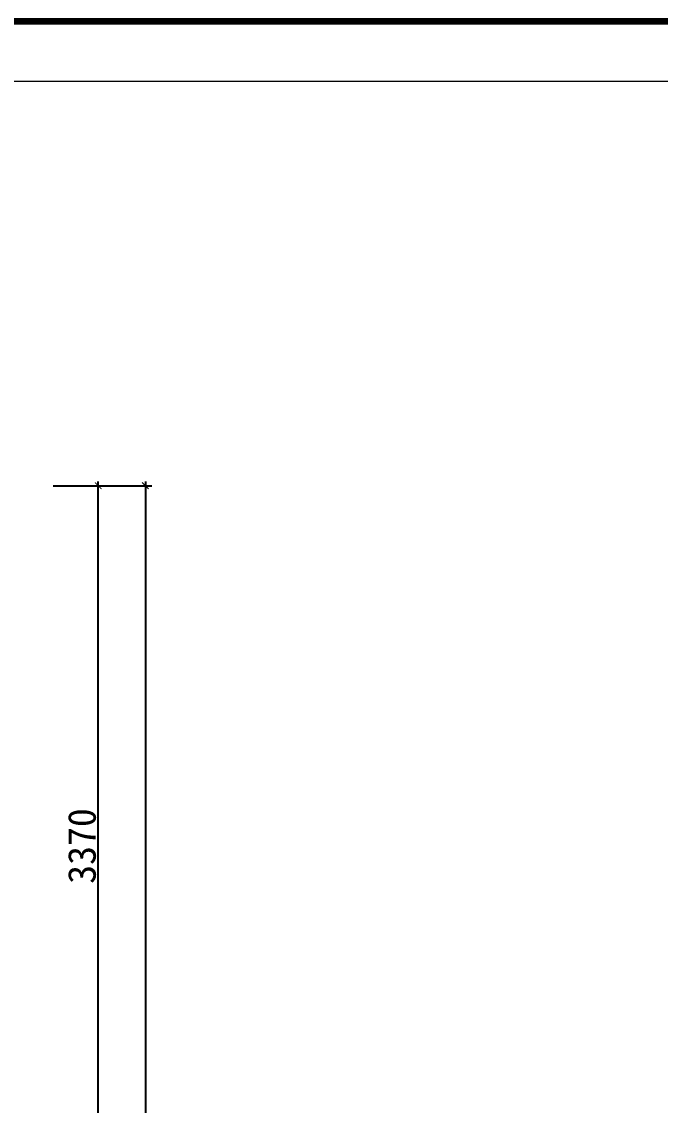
# Model space of a CAD drawing. Header units: millimetres. Extents: x 44393 to 91220, y 25301 to 41858.
# Drawn here: x 85253 to 88236, y 36790 to 41858 of the extents above; entities that cross this region are included whole.
import ezdxf

# ---------------------------------------------------------------- set-up
doc = ezdxf.new("R2010")
doc.units = ezdxf.units.MM
doc.layers.add('图框', color=165, linetype='Continuous', lineweight=0)
doc.styles.add('黑体', font='simhei.ttf')
doc.dimstyles.new('cf', dxfattribs={"dimtxt": 130, "dimasz": 30, "dimexe": 30, "dimexo": 30, "dimgap": 10, "dimtad": 1, "dimdec": 0, "dimdsep": 46, "dimtxsty": '黑体', "dimblk": 'ARCHTICK', "dimcen": 2.5, "dimdle": 20, "dimclrd": 251, "dimclre": 251, "dimclrt": 251, "dimadec": 0, "dimazin": 0, "dimtfac": 1, "dimtdec": 0, "dimtix": 1, "dimtmove": 0, "dimatfit": 3, "dimfxl": 1, "dimtzin": 0, "dimarcsym": 0})

# ---------------------------------------------------------------- blocks, each defined once
blk = doc.blocks.new('_ArchTick')
at = {"color": 0, "linetype": 'ByBlock', "const_width": 0.15}
blk.add_lwpolyline([(-0.5, -0.5), (0.5, 0.5)], dxfattribs=at)
blk = doc.blocks.new('*D202')
at = {"color": 251, "lineweight": -2, "transparency": 16777216}
for p, q in [((85400.5, 39688), (85640.5, 39688)), ((85610.5, 36298), (85610.5, 39708)), ((85400.5, 36318), (85640.5, 36318))]:
    blk.add_line(p, q, dxfattribs=at)
at = {"layer": 'DEFPOINTS', "color": 0, "transparency": 16777216}
for p in [(85370.5, 39688), (85610.5, 39688), (85370.5, 36318)]:
    blk.add_point(p, dxfattribs=at)
at = {"color": 251, "lineweight": -2, "transparency": 16777216, "xscale": 30, "yscale": 30, "zscale": 30}
for p, rotation in [((85610.5, 39688), 90), ((85610.5, 36318), 270)]:
    blk.add_blockref('_ArchTick', p, dxfattribs=dict(at, rotation=rotation))
at = {"color": 251, "lineweight": 90, "transparency": 16777216, "insert": (85534.8, 38003), "char_height": 130, "attachment_point": 5, "rotation": 90, "style": '黑体'}
blk.add_mtext('3370', dxfattribs=at)
blk = doc.blocks.new('*D203')
at = {"color": 251, "lineweight": -2, "transparency": 16777216}
for p, q in [((85400.5, 39688), (85860.5, 39688)), ((85830.5, 39708), (85830.5, 28108)), ((85400.5, 28128), (85860.5, 28128))]:
    blk.add_line(p, q, dxfattribs=at)
at = {"layer": 'DEFPOINTS', "color": 0, "transparency": 16777216}
for p in [(85370.5, 39688), (85370.5, 28128), (85830.5, 28128)]:
    blk.add_point(p, dxfattribs=at)
at = {"color": 251, "lineweight": -2, "transparency": 16777216, "xscale": 30, "yscale": 30, "zscale": 30}
for p, rotation in [((85830.5, 39688), 90), ((85830.5, 28128), 270)]:
    blk.add_blockref('_ArchTick', p, dxfattribs=dict(at, rotation=rotation))
at = {"color": 251, "lineweight": 90, "transparency": 16777216, "insert": (85754.8, 33908), "char_height": 130, "attachment_point": 5, "rotation": 90, "style": '黑体'}
blk.add_mtext('11560', dxfattribs=at)

msp = doc.modelspace()

# ---------------------------------------------------------------- linework, layer by layer
at = {"color": 1, "lineweight": 90}
msp.add_lwpolyline([(67806.7, 25301.3), (91220.2, 25301.3), (91220.2, 41858), (67806.7, 41858)], close=True, dxfattribs=at)
at = {"layer": '图框', "color": 1}
msp.add_line((67806.7, 41858), (91220.2, 41858), dxfattribs=at)
at = {"layer": '图框', "color": 142}
msp.add_line((90940.9, 41578.7), (68085.9, 41578.7), dxfattribs=at)

# ---------------------------------------------------------------- dimensions: what is measured, and where the dimension line sits
at = {"color": 255, "lineweight": 90}
for base, p1, p2, angle, picture, middle in [((85610.5, 39688), (85370.5, 36318), (85370.5, 39688), 270, '*D202', (85534.8, 38003)), ((85830.5, 28128), (85370.5, 39688), (85370.5, 28128), 90, '*D203', (85754.8, 33908))]:
    dim = msp.add_linear_dim(base=base, p1=p1, p2=p2, angle=angle, dimstyle='cf', dxfattribs=at)
    dim.commit()
    dim.dimension.update_dxf_attribs({"geometry": picture, "text_midpoint": middle})

doc.saveas('drawing.dxf')
